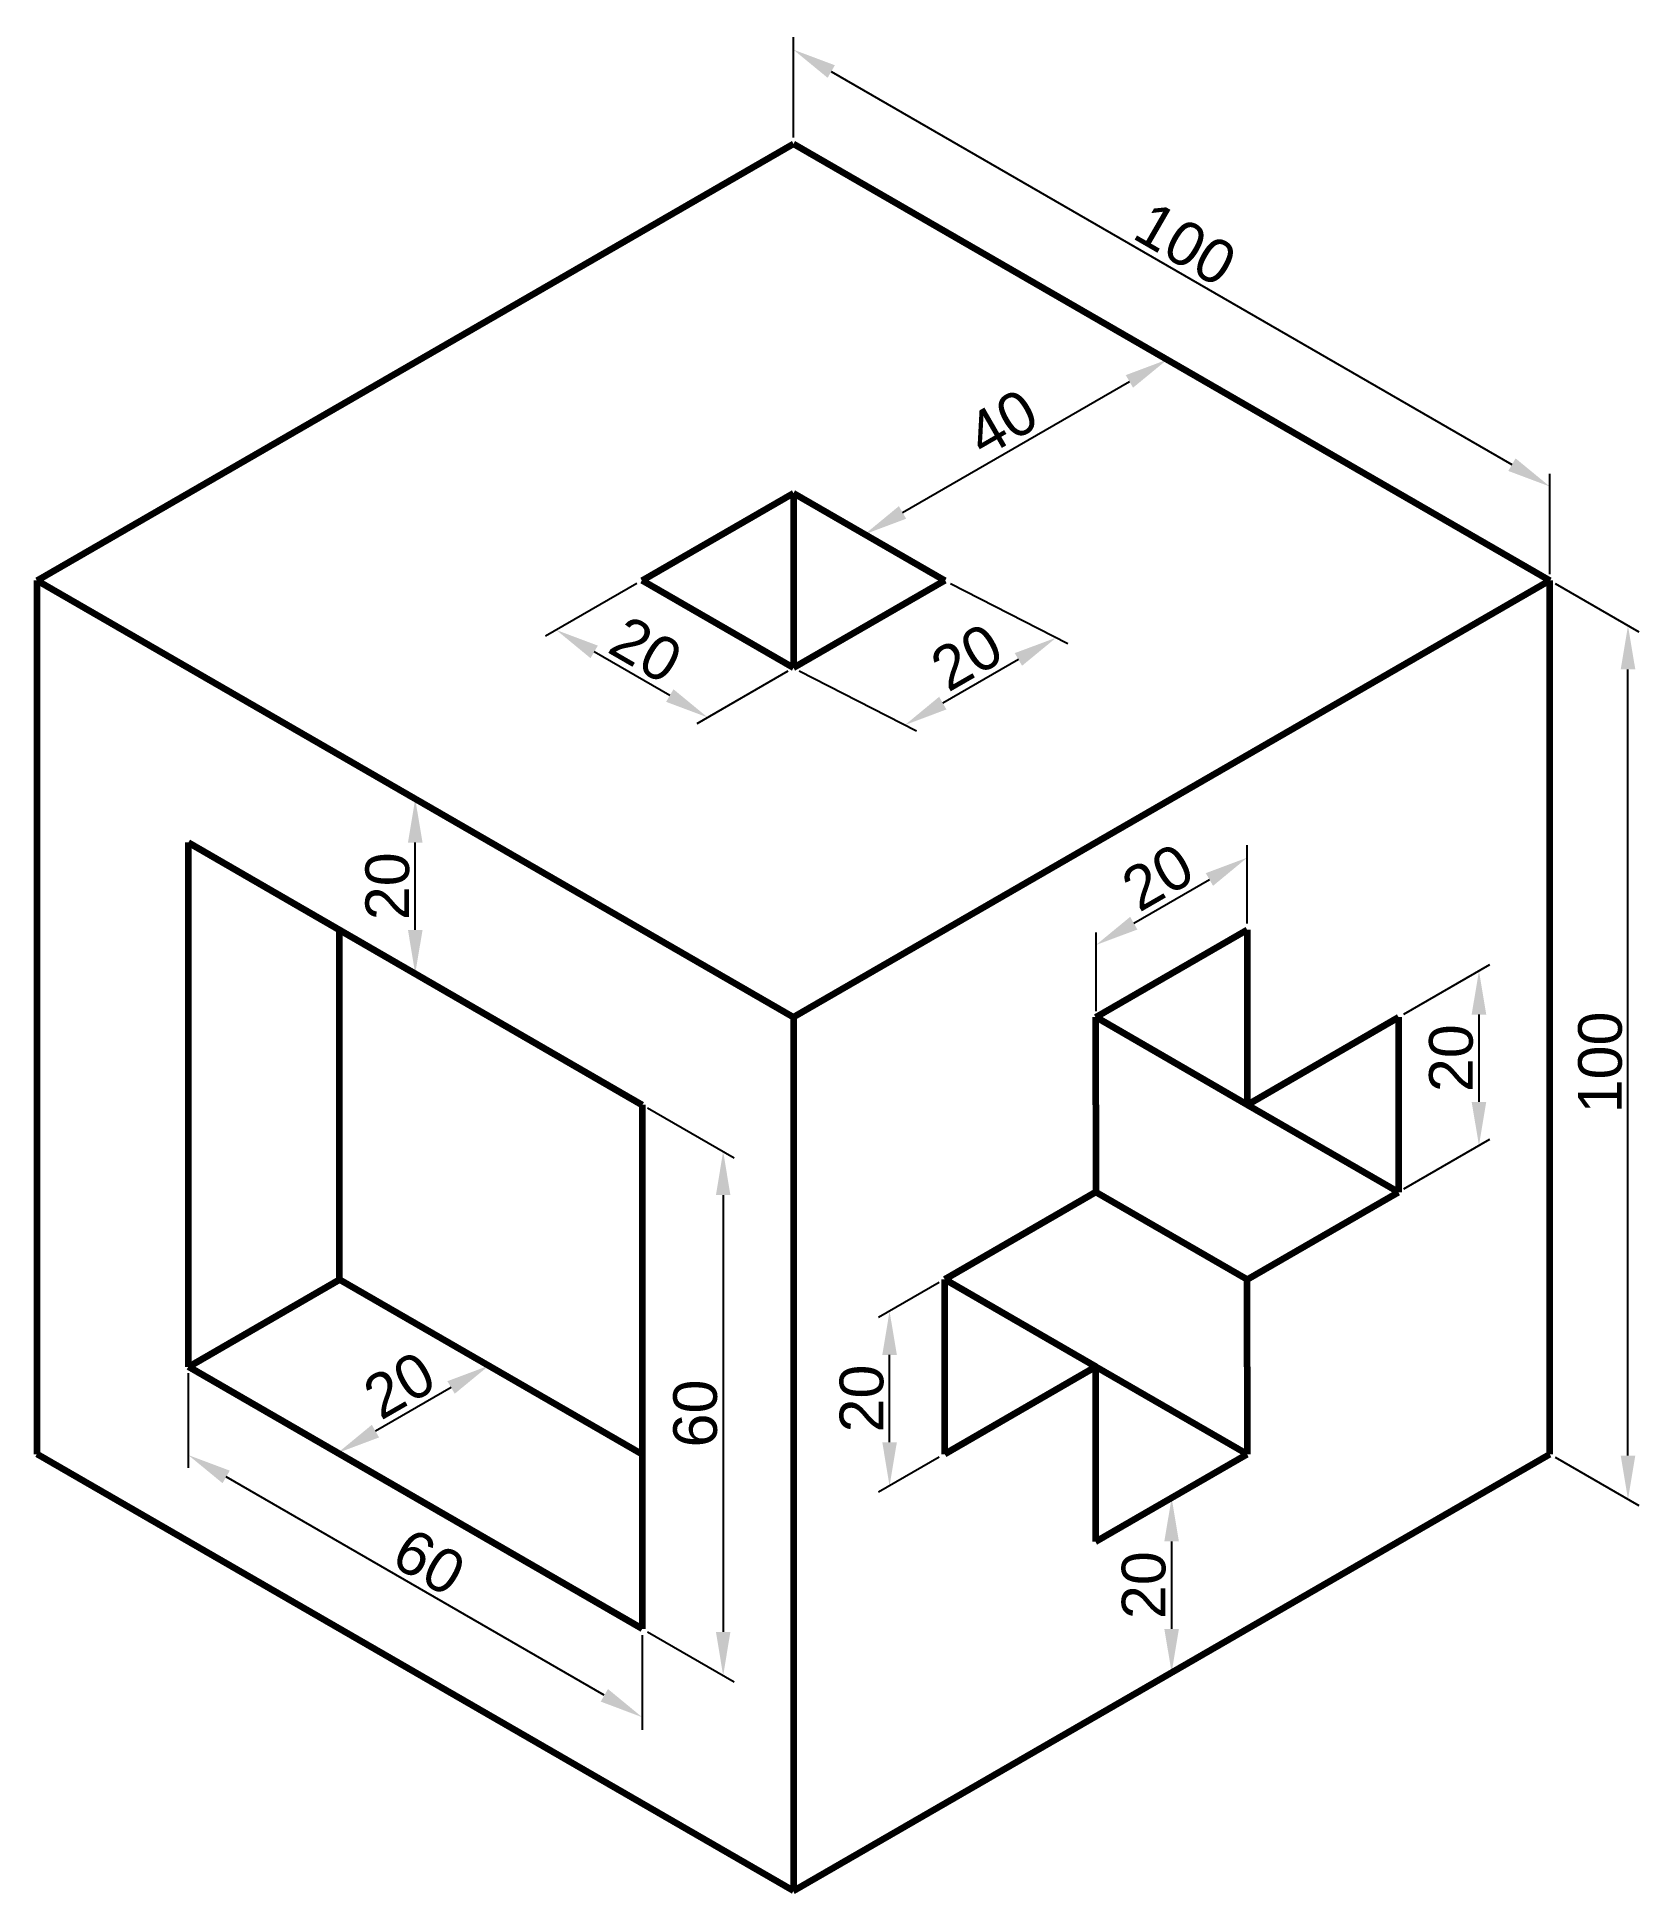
# Model space of a CAD drawing. Header units: millimetres. Extents: x 294 to 478, y 149 to 361.
import ezdxf

# ---------------------------------------------------------------- set-up
doc = ezdxf.new("R2010")
doc.units = ezdxf.units.MM
doc.layers.add('Dimensions', color=94, linetype='Continuous')
doc.layers.add('Figura', color=7, linetype='Continuous', lineweight=100)
doc.styles.get("Standard").update_dxf_attribs({"font": 'arial.ttf'})
doc.dimstyles.new('ISO-25', dxfattribs={"dimtxt": 2.5, "dimasz": 2.5, "dimexe": 1.25, "dimexo": 0.625, "dimtad": 1, "dimtxsty": 'Standard', "dimcen": 2.5, "dimadec": 0, "dimazin": 0, "dimtfac": 1, "dimtmove": 0, "dimatfit": 3, "dimfxl": 1, "dimarcsym": 0})

# ---------------------------------------------------------------- blocks, each defined once
blk = doc.blocks.new('*D11')
at = {"layer": 'Defpoints', "color": 0, "transparency": 16777216}
for p in [(381.08, 348.74), (467.69, 309.5), (467.69, 298.74)]:
    blk.add_point(p, dxfattribs=at)
at = {"layer": 'Dimensions', "color": 0, "lineweight": -2, "transparency": 16777216}
for p, q in [((381.08, 349.46), (381.08, 360.94)), ((385.41, 357), (463.36, 312)), ((467.69, 299.46), (467.69, 310.94))]:
    blk.add_line(p, q, dxfattribs=at)
at = {"layer": 'Dimensions', "color": 0, "transparency": 16777216}
for points in [[(385.83, 357.72), (385, 356.28), (381.08, 359.5)], [(463.77, 312.72), (462.94, 311.28), (467.69, 309.5)]]:
    blk.add_solid(points, dxfattribs=at)
at = {"layer": 'Dimensions', "color": 0, "transparency": 16777216, "insert": (425.97, 337.25), "char_height": 5, "attachment_point": 5, "rotation": 330}
blk.add_mtext('100', dxfattribs=at)
blk = doc.blocks.new('*D12')
at = {"layer": 'Defpoints', "color": 0, "transparency": 16777216}
for p in [(467.69, 298.74), (476.64, 293.57), (467.69, 198.74)]:
    blk.add_point(p, dxfattribs=at)
at = {"layer": 'Dimensions', "color": 0, "lineweight": -2, "transparency": 16777216}
for p, q in [((468.31, 298.38), (477.89, 292.85)), ((476.64, 198.57), (476.64, 288.57)), ((468.31, 198.38), (477.89, 192.85))]:
    blk.add_line(p, q, dxfattribs=at)
at = {"layer": 'Dimensions', "color": 0, "transparency": 16777216}
for points in [[(475.81, 288.57), (477.48, 288.57), (476.64, 293.57)], [(475.81, 198.57), (477.48, 198.57), (476.64, 193.57)]]:
    blk.add_solid(points, dxfattribs=at)
at = {"layer": 'Dimensions', "color": 0, "transparency": 16777216, "insert": (473.47, 243.57), "char_height": 5, "attachment_point": 5, "rotation": 90}
blk.add_mtext('100', dxfattribs=at)
blk = doc.blocks.new('*D13')
at = {"layer": 'Defpoints', "color": 0, "transparency": 16777216}
for p in [(433.05, 267.02), (433.05, 258.74), (415.73, 248.74)]:
    blk.add_point(p, dxfattribs=at)
at = {"layer": 'Dimensions', "color": 0, "lineweight": -2, "transparency": 16777216}
for p, q in [((433.05, 259.46), (433.05, 268.46)), ((420.06, 259.52), (428.72, 264.52)), ((415.73, 249.46), (415.73, 258.46))]:
    blk.add_line(p, q, dxfattribs=at)
at = {"layer": 'Dimensions', "color": 0, "transparency": 16777216}
for points in [[(428.3, 265.24), (429.13, 263.79), (433.05, 267.02)], [(419.64, 260.24), (420.47, 258.79), (415.73, 257.02)]]:
    blk.add_solid(points, dxfattribs=at)
at = {"layer": 'Dimensions', "color": 0, "transparency": 16777216, "insert": (422.8, 264.77), "char_height": 5, "attachment_point": 5, "rotation": 30}
blk.add_mtext('20', dxfattribs=at)
blk = doc.blocks.new('*D14')
at = {"layer": 'Defpoints', "color": 0, "transparency": 16777216}
for p in [(450.37, 248.74), (459.58, 234.06), (450.37, 228.74)]:
    blk.add_point(p, dxfattribs=at)
at = {"layer": 'Dimensions', "color": 0, "lineweight": -2, "transparency": 16777216}
for p, q in [((450.99, 249.1), (460.83, 254.78)), ((459.58, 249.06), (459.58, 239.06)), ((450.99, 229.1), (460.83, 234.78))]:
    blk.add_line(p, q, dxfattribs=at)
at = {"layer": 'Dimensions', "color": 0, "transparency": 16777216}
for points in [[(458.74, 249.06), (460.41, 249.06), (459.58, 254.06)], [(458.74, 239.06), (460.41, 239.06), (459.58, 234.06)]]:
    blk.add_solid(points, dxfattribs=at)
at = {"layer": 'Dimensions', "color": 0, "transparency": 16777216, "insert": (456.4, 244.06), "char_height": 5, "attachment_point": 5, "rotation": 90}
blk.add_mtext('20', dxfattribs=at)
blk = doc.blocks.new('*D16')
at = {"layer": 'Defpoints', "color": 0, "transparency": 16777216}
for p in [(398.4, 218.74), (392.09, 215.1), (398.4, 198.74)]:
    blk.add_point(p, dxfattribs=at)
at = {"layer": 'Dimensions', "color": 0, "lineweight": -2, "transparency": 16777216}
for p, q in [((397.78, 218.38), (390.84, 214.37)), ((392.09, 200.1), (392.09, 210.1)), ((397.78, 198.38), (390.84, 194.37))]:
    blk.add_line(p, q, dxfattribs=at)
at = {"layer": 'Dimensions', "color": 0, "transparency": 16777216}
for points in [[(391.26, 210.1), (392.93, 210.1), (392.09, 215.1)], [(391.26, 200.1), (392.93, 200.1), (392.09, 195.1)]]:
    blk.add_solid(points, dxfattribs=at)
at = {"layer": 'Dimensions', "color": 0, "transparency": 16777216, "insert": (388.91, 205.1), "char_height": 5, "attachment_point": 5, "rotation": 90}
blk.add_mtext('20', dxfattribs=at)
blk = doc.blocks.new('*D17')
at = {"layer": 'Defpoints', "color": 0, "transparency": 16777216}
for p in [(398.4, 298.74), (381.08, 288.74), (393.86, 282.2)]:
    blk.add_point(p, dxfattribs=at)
at = {"layer": 'Dimensions', "color": 0, "lineweight": -2, "transparency": 16777216}
for p, q in [((399.07, 298.4), (412.5, 291.53)), ((406.85, 289.7), (398.19, 284.7)), ((381.75, 288.4), (395.18, 281.53))]:
    blk.add_line(p, q, dxfattribs=at)
at = {"layer": 'Dimensions', "color": 0, "transparency": 16777216}
for points in [[(406.43, 290.43), (407.26, 288.98), (411.18, 292.2)], [(397.77, 285.43), (398.6, 283.98), (393.86, 282.2)]]:
    blk.add_solid(points, dxfattribs=at)
at = {"layer": 'Dimensions', "color": 0, "transparency": 16777216, "insert": (400.93, 289.96), "char_height": 5, "attachment_point": 5, "rotation": 30}
blk.add_mtext('20', dxfattribs=at)
blk = doc.blocks.new('*D18')
at = {"layer": 'Defpoints', "color": 0, "transparency": 16777216}
for p in [(363.76, 298.74), (353.94, 293.07), (381.08, 288.74)]:
    blk.add_point(p, dxfattribs=at)
at = {"layer": 'Dimensions', "color": 0, "lineweight": -2, "transparency": 16777216}
for p, q in [((363.14, 298.38), (352.69, 292.35)), ((366.93, 285.57), (358.27, 290.57)), ((380.46, 288.38), (370.01, 282.35))]:
    blk.add_line(p, q, dxfattribs=at)
at = {"layer": 'Dimensions', "color": 0, "transparency": 16777216}
for points in [[(358.69, 291.29), (357.85, 289.85), (353.94, 293.07)], [(367.35, 286.29), (366.51, 284.85), (371.26, 283.07)]]:
    blk.add_solid(points, dxfattribs=at)
at = {"layer": 'Dimensions', "color": 0, "transparency": 16777216, "insert": (364.19, 290.82), "char_height": 5, "attachment_point": 5, "rotation": 330}
blk.add_mtext('20', dxfattribs=at)
blk = doc.blocks.new('*D19')
at = {"layer": 'Defpoints', "color": 0, "transparency": 16777216}
for p in [(363.76, 238.74), (363.76, 178.74), (373.04, 173.39)]:
    blk.add_point(p, dxfattribs=at)
at = {"layer": 'Dimensions', "color": 0, "lineweight": -2, "transparency": 16777216}
for p, q in [((364.39, 238.38), (374.29, 232.66)), ((373.04, 228.39), (373.04, 178.39)), ((364.39, 178.38), (374.29, 172.66))]:
    blk.add_line(p, q, dxfattribs=at)
at = {"layer": 'Dimensions', "color": 0, "transparency": 16777216}
for points in [[(372.21, 228.39), (373.87, 228.39), (373.04, 233.39)], [(372.21, 178.39), (373.87, 178.39), (373.04, 173.39)]]:
    blk.add_solid(points, dxfattribs=at)
at = {"layer": 'Dimensions', "color": 0, "transparency": 16777216, "insert": (369.86, 203.39), "char_height": 5, "attachment_point": 5, "rotation": 90}
blk.add_mtext('60', dxfattribs=at)
blk = doc.blocks.new('*D20')
at = {"layer": 'Defpoints', "color": 0, "transparency": 16777216}
for p in [(311.8, 208.74), (311.8, 198.63), (363.76, 178.74)]:
    blk.add_point(p, dxfattribs=at)
at = {"layer": 'Dimensions', "color": 0, "lineweight": -2, "transparency": 16777216}
for p, q in [((311.8, 208.02), (311.8, 197.18)), ((359.43, 171.13), (316.13, 196.13)), ((363.76, 178.02), (363.76, 167.18))]:
    blk.add_line(p, q, dxfattribs=at)
at = {"layer": 'Dimensions', "color": 0, "transparency": 16777216}
for points in [[(316.55, 196.85), (315.72, 195.41), (311.8, 198.63)], [(359.85, 171.85), (359.02, 170.41), (363.76, 168.63)]]:
    blk.add_solid(points, dxfattribs=at)
at = {"layer": 'Dimensions', "color": 0, "transparency": 16777216, "insert": (339.37, 186.38), "char_height": 5, "attachment_point": 5, "rotation": 330}
blk.add_mtext('60', dxfattribs=at)
blk = doc.blocks.new('*D22')
at = {"layer": 'Defpoints', "color": 0, "transparency": 16777216}
for p in [(337.78, 273.74), (337.78, 273.74), (337.78, 253.74)]:
    blk.add_point(p, dxfattribs=at)
at = {"layer": 'Dimensions', "color": 0, "lineweight": -2, "transparency": 16777216}
for p, q in [((337.16, 274.1), (336.53, 274.46)), ((337.78, 258.74), (337.78, 268.74)), ((337.16, 254.1), (336.53, 254.46))]:
    blk.add_line(p, q, dxfattribs=at)
at = {"layer": 'Dimensions', "color": 0, "transparency": 16777216}
for points in [[(336.95, 268.74), (338.62, 268.74), (337.78, 273.74)], [(336.95, 258.74), (338.62, 258.74), (337.78, 253.74)]]:
    blk.add_solid(points, dxfattribs=at)
at = {"layer": 'Dimensions', "color": 0, "transparency": 16777216, "insert": (334.61, 263.74), "char_height": 5, "attachment_point": 5, "rotation": 90}
blk.add_mtext('20', dxfattribs=at)
blk = doc.blocks.new('*D23')
at = {"layer": 'Defpoints', "color": 0, "transparency": 16777216}
for p in [(424.39, 193.74), (424.39, 173.74), (424.39, 173.74)]:
    blk.add_point(p, dxfattribs=at)
at = {"layer": 'Dimensions', "color": 0, "lineweight": -2, "transparency": 16777216}
for p, q in [((423.76, 193.38), (423.14, 193.02)), ((424.39, 188.74), (424.39, 178.74)), ((423.76, 173.38), (423.14, 173.02))]:
    blk.add_line(p, q, dxfattribs=at)
at = {"layer": 'Dimensions', "color": 0, "transparency": 16777216}
for points in [[(423.55, 188.74), (425.22, 188.74), (424.39, 193.74)], [(423.55, 178.74), (425.22, 178.74), (424.39, 173.74)]]:
    blk.add_solid(points, dxfattribs=at)
at = {"layer": 'Dimensions', "color": 0, "transparency": 16777216, "insert": (421.21, 183.74), "char_height": 5, "attachment_point": 5, "rotation": 90}
blk.add_mtext('20', dxfattribs=at)
blk = doc.blocks.new('*D24')
at = {"layer": 'Defpoints', "color": 0, "transparency": 16777216}
for p in [(423.89, 324.03), (424.39, 323.74), (389.74, 303.74), (329.12, 218.74), (311.8, 208.74), (328.9, 198.87)]:
    blk.add_point(p, dxfattribs=at)
at = {"layer": 'Dimensions', "color": 0, "lineweight": -2, "transparency": 16777216}
for p, q in [((423.76, 324.1), (422.64, 324.75)), ((393.58, 306.53), (419.56, 321.53)), ((389.12, 304.1), (388, 304.75)), ((329.75, 218.38), (347.47, 208.15)), ((312.43, 208.38), (330.15, 198.15)), ((341.89, 206.37), (333.23, 201.37))]:
    blk.add_line(p, q, dxfattribs=at)
at = {"layer": 'Dimensions', "color": 0, "transparency": 16777216}
for points in [[(419.14, 322.25), (419.97, 320.81), (423.89, 324.03)], [(393.16, 307.25), (393.99, 305.81), (389.25, 304.03)], [(341.47, 207.09), (342.3, 205.65), (346.22, 208.87)], [(332.81, 202.09), (333.64, 200.65), (328.9, 198.87)]]:
    blk.add_solid(points, dxfattribs=at)
at = {"layer": 'Dimensions', "color": 0, "transparency": 16777216, "char_height": 5, "attachment_point": 5, "rotation": 30}
for s, insert in [('40', (404.98, 316.78)), ('20', (335.97, 206.62))]:
    blk.add_mtext(s, dxfattribs=dict(at, insert=insert))

msp = doc.modelspace()

# ---------------------------------------------------------------- linework, layer by layer
at = {"layer": 'Figura'}
for p, q in [((294.482, 298.74), (381.084, 348.74)), ((381.084, 348.74), (467.687, 298.74)), ((363.764, 298.74), (381.084, 308.74)), ((381.084, 308.74), (398.405, 298.74)), ((381.084, 308.74), (381.084, 288.74)), ((294.482, 198.74), (294.482, 298.74)), ((294.482, 298.74), (381.084, 248.74)), ((381.084, 288.74), (363.764, 298.74)), ((467.687, 298.74), (381.084, 248.74)), ((398.405, 298.74), (381.084, 288.74)), ((467.687, 198.74), (467.687, 298.74)), ((311.802, 268.74), (363.764, 238.74)), ((311.802, 208.74), (311.802, 268.74)), ((329.123, 218.74), (329.123, 258.74)), ((415.725, 248.74), (433.046, 258.74)), ((433.046, 258.74), (433.046, 248.74)), ((381.084, 248.74), (381.084, 148.74)), ((415.725, 238.74), (415.725, 248.74)), ((433.046, 238.74), (415.725, 248.74)), ((433.046, 248.74), (433.046, 238.74)), ((433.046, 238.74), (450.366, 248.74)), ((450.366, 248.74), (450.366, 228.74)), ((363.764, 238.74), (363.764, 178.74)), ((415.725, 238.74), (415.725, 228.74)), ((450.366, 228.74), (433.046, 238.74)), ((415.725, 228.74), (398.405, 218.74)), ((433.046, 218.74), (415.725, 228.74)), ((433.046, 218.74), (450.366, 228.74)), ((311.802, 208.74), (329.123, 218.74)), ((329.123, 218.74), (363.764, 198.74)), ((398.405, 198.74), (398.405, 218.74)), ((415.725, 208.74), (398.405, 218.74)), ((433.046, 208.74), (433.046, 218.74)), ((363.764, 178.74), (311.802, 208.74)), ((415.725, 208.74), (398.405, 198.74)), ((415.725, 198.74), (415.725, 208.74)), ((433.046, 198.74), (415.725, 208.74)), ((433.046, 208.74), (433.046, 198.74)), ((381.084, 148.74), (294.482, 198.74)), ((381.084, 148.74), (467.687, 198.74)), ((415.725, 188.74), (415.725, 198.74)), ((415.725, 188.74), (433.046, 198.74))]:
    msp.add_line(p, q, dxfattribs=at)

# ---------------------------------------------------------------- dimensions: what is measured, and where the dimension line sits
at = {"layer": 'Dimensions'}
for p1, p2, distance, picture, middle in [((381.084, 348.74), (467.687, 298.74), 9.319, '*D11', (425.975, 337.253)), ((389.745, 303.74), (424.386, 323.74), 0.5, '*D24', (404.977, 316.781)), ((329.123, 218.74), (311.802, 208.74), 17.093, '*D24', (335.967, 206.624)), ((381.084, 288.74), (363.764, 298.74), 9.824, '*D18', (364.189, 290.82)), ((398.405, 298.74), (381.084, 288.74), 12.046, '*D17', (400.928, 289.957)), ((415.725, 248.74), (433.046, 258.74), 7.167, '*D13', (422.797, 264.767)), ((363.764, 178.74), (311.802, 208.74), 8.757, '*D20', (339.372, 186.38))]:
    dim = msp.add_aligned_dim(p1=p1, p2=p2, distance=distance, dimstyle='ISO-25', override={"dimtxt": 5, "dimasz": 5}, dxfattribs=at)
    dim.commit()
    dim.dimension.update_dxf_attribs({"geometry": picture, "text_midpoint": middle})
for base, p1, p2, picture, middle in [((476.644, 293.568), (467.687, 198.74), (467.687, 298.74), '*D12', (473.467, 243.568)), ((459.575, 234.057), (450.366, 248.74), (450.366, 228.74), '*D14', (456.397, 244.057)), ((373.039, 173.385), (363.764, 238.74), (363.764, 178.74), '*D19', (369.861, 203.385)), ((392.093, 215.096), (398.405, 198.74), (398.405, 218.74), '*D16', (388.915, 205.096))]:
    dim = msp.add_linear_dim(base=base, p1=p1, p2=p2, angle=90, dimstyle='ISO-25', override={"dimtxt": 5, "dimasz": 5}, dxfattribs=at)
    dim.commit()
    dim.dimension.update_dxf_attribs({"geometry": picture, "text_midpoint": middle})
for base, p1, p2, picture, middle in [((337.783, 273.74), (337.783, 253.74), (337.783, 273.74), '*D22', (337.783, 263.74)), ((424.386, 173.74), (424.386, 193.74), (424.386, 173.74), '*D23', (424.386, 183.74))]:
    dim = msp.add_linear_dim(base=base, p1=p1, p2=p2, angle=90, dimstyle='ISO-25', override={"dimtxt": 5, "dimasz": 5}, dxfattribs=at)
    dim.commit()
    dim.dimension.update_dxf_attribs({"geometry": picture, "text_midpoint": middle, "dimtype": 160})

doc.saveas('drawing.dxf')
